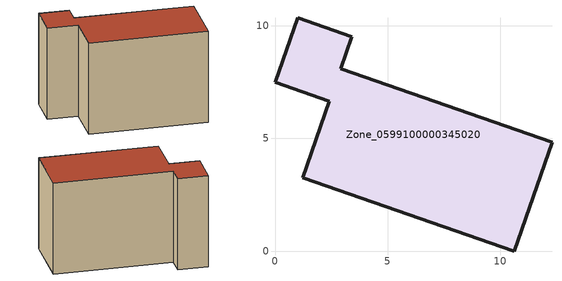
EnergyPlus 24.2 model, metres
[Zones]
Zone_0599100000345020
 floor ground (C_G): 12.29,4.83 10.61,0 1.22,3.27 2.41,6.66 0,7.5 1,10.36 3.41,9.51 2.91,8.09 z0
 wall outside (C_F): 3.41,9.51 1,10.36 0,7.5 2.41,6.66 1.22,3.27 10.61,0 12.29,4.83 2.91,8.09 3.41,9.51 z0:8.03
 roof outside (C_R): 12.29,4.83 2.91,8.09 3.41,9.51 1,10.36 0,7.5 2.41,6.66 1.22,3.27 10.61,0 z8.03
[BUILDING]
Pand.0599100000345020: North Axis=0; Terrain=City; Loads Convergence Tolerance Value=0.04; Temperature Convergence Tolerance Value=0.4; Solar Distribution=FullExterior; Maximum Number of Warmup Days=25; Minimum Number of Warmup Days=1
[Site:Location]
Rotterdam.The.Hague.AP_ZH_NLD Design_Conditions: Latitude=51.96; Longitude=4.45; Time Zone=1; Elevation=-4.5
[SITE:GROUNDTEMPERATURE:BUILDINGSURFACE]
18, 18, 18, 18, 18, 18, 18, 18, 18, 18, 18, 18
[MATERIAL] Thermal Absorptance=0.9; Solar Absorptance=0.7; Visible Absorptance=0.7
Name | Roughness | Thickness | Conductivity | Density | Specific Heat
G.TI.1992-2005 | MediumSmooth | 0.15 | 0.06 | 540 | 1210
F.TI.1992-2005 | Rough | 0.3 | 0.12 | 1920 | 840
R.TI.1992-2005 | MediumRough | 0.2 | 0.08 | 1500 | 1000
[CONSTRUCTION]
C_G: G.TI.1992-2005
C_F: F.TI.1992-2005
C_R: R.TI.1992-2005
[ZONE]
Zone_0599100000345020: Type=1; Multiplier=1; Ceiling Height=Autocalculate; Volume=Autocalculate; Floor Area=autocalculate; Part of Total Floor Area=Yes
[ZONEINFILTRATION:DESIGNFLOWRATE]
Infil_Zone_0599100000345020: Zone or ZoneList or Space or SpaceList=Zone_0599100000345020; Schedule=AlwaysOn; Design Flow Rate Calculation Method=Flow/Area; Flow Rate per Floor Area=0.0015; Constant Term Coefficient=1; Temperature Term Coefficient=0; Velocity Term Coefficient=0; Velocity Squared Term Coefficient=0
[HVACTEMPLATE:ZONE:IDEALLOADSAIRSYSTEM]
Zone_0599100000345020: Maximum Heating Supply Air Temperature=50; Minimum Cooling Supply Air Temperature=13; Maximum Heating Supply Air Humidity Ratio=0.0156; Minimum Cooling Supply Air Humidity Ratio=0.0077; Heating Limit=NoLimit; Cooling Limit=NoLimit; Dehumidification Control Type=ConstantSensibleHeatRatio; Cooling Sensible Heat Ratio=0.7; Dehumidification Setpoint=60; Humidification Control Type=None; Humidification Setpoint=30; Outdoor Air Method=None; Outdoor Air Flow Rate per Person=0.00944; Outdoor Air Flow Rate per Zone Floor Area=0; Outdoor Air Flow Rate per Zone=0; Demand Controlled Ventilation Type=None; Outdoor Air Economizer Type=NoEconomizer; Heat Recovery Type=None; Sensible Heat Recovery Effectiveness=0.7; Latent Heat Recovery Effectiveness=0.65
[ZONECONTROL:THERMOSTAT]
ThermostatControl_Zone_0599100000345020: Zone or ZoneList=Zone_0599100000345020; Control Type Schedule=DualSetpointControlType; Control 1=Thermostat_Zone_0599100000345020; Temperature Difference Between Cutout And Setpoint=0
[THERMOSTATSETPOINT:DUALSETPOINT]
Thermostat_Zone_0599100000345020: Heating Setpoint Temperature Schedule=HeatingSetpoint_Zone_0599100000345020; Cooling Setpoint Temperature Schedule=CoolingSetpoint_Zone_0599100000345020
[SCHEDULE:COMPACT]
HeatingSetpoint_Zone_0599100000345020: Through: 12/31, For: AllDays, Until: 24:00, 21
CoolingSetpoint_Zone_0599100000345020: Through: 12/31, For: AllDays, Until: 24:00, 24
DualSetpointControlType: Through: 12/31, For: AllDays, Until: 24:00, 4
AlwaysOn: Through: 12/31, For: AllDays, Until: 24:00, 1
